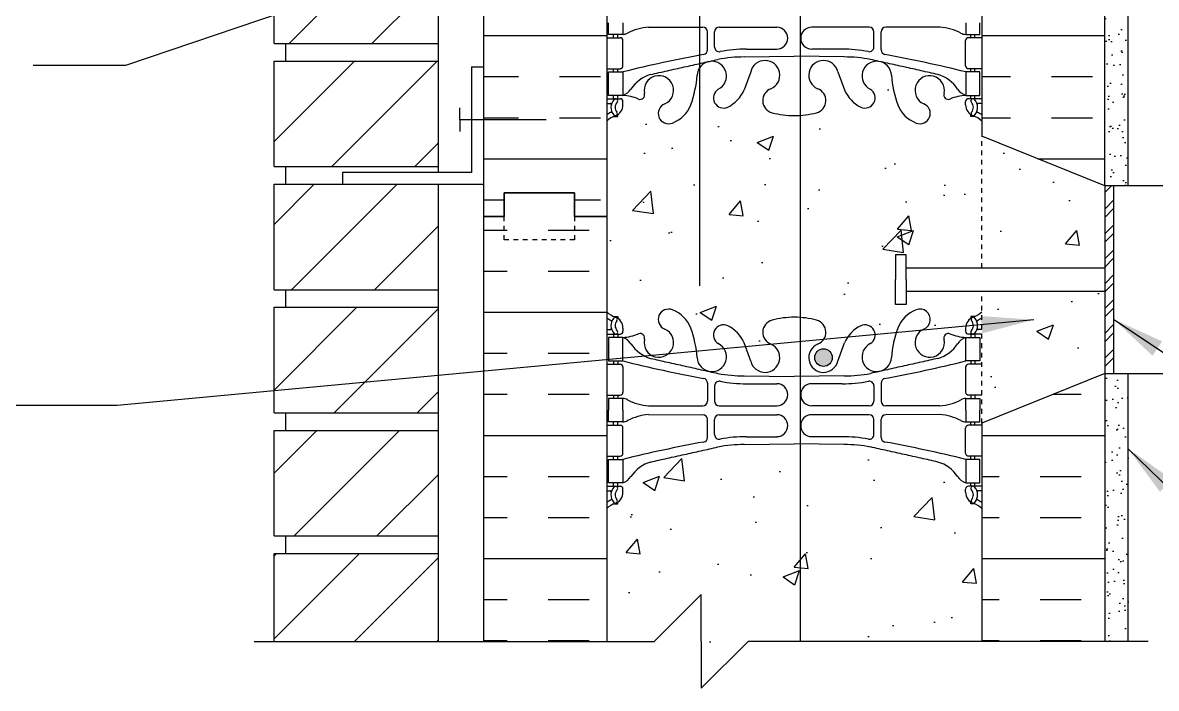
# Model space of a CAD drawing. Header units: inches. Extents: x 247 to 302.1, y 241.7 to 318.5.
# Drawn here: x 259.37 to 283.55, y 261.91 to 276.1 of the extents above; entities that cross this region are included whole.
import ezdxf

# ---------------------------------------------------------------- set-up
doc = ezdxf.new("R2010")
doc.units = ezdxf.units.IN
doc.header["$LTSCALE"] = 0.5
doc.header["$MEASUREMENT"] = 0
doc.linetypes.add('DASHED2', pattern=[0.375, 0.25, -0.125])
for name, color, linetype in [('HATCH', 12, 'Continuous'), ('line25', 2, 'Continuous'), ('LINE3', 3, 'Continuous'), ('LINE50', 5, 'Continuous'), ('LINE9', 9, 'Continuous'), ('TEXT', 4, 'Continuous'), ('Web_Edge', 9, 'Continuous')]:
    doc.layers.add(name, color=color, linetype=linetype)
doc.styles.add('DIM', font='romans.shx', dxfattribs={"width": 0.7})
doc.dimstyles.new('ext_12', dxfattribs={"dimscale": 12, "dimtxt": 0.09375, "dimasz": 0.09375, "dimexe": 0.09375, "dimexo": 0.0625, "dimgap": 0.0625, "dimtad": 1, "dimdec": 1, "dimzin": 3, "dimdsep": 46, "dimlunit": 4, "dimtxsty": 'DIM', "dimcen": 0.09, "dimdle": 0.09375, "dimclrt": 4, "dimadec": 0, "dimazin": 0, "dimtfac": 1, "dimtdec": 1, "dimtmove": 2, "dimatfit": 3, "dimfxl": 1, "dimfrac": 2, "dimtolj": 1, "dimtzin": 0, "dimarcsym": 0})
pattern_1 = [(37.5, (-106.4397, 39.4941), (-0.01574834, 0.48170594), [0, -0.38, 0, -0.425, 0, -0.40625]), (7.5, (-106.4397, 39.4941), (0.4424442, 0.7055365), [0, -0.205, 0, -0.3425, 0, -0.13125]), (327.5, (-106.7472, 39.4941), (0.77853547, 0.00141476), [0, -0.125, 0, -0.45, 0, -0.5875]), (317.5, (-106.7472, 39.4941), (0.75153165, 0.2194189), [0, -0.0625, 0, -0.295, 0, -0.3375])]
pattern_2 = [(50, (0, 0), (3.5863, -0.31376), [0.375, -4.125]), (355, (0, 0), (-0.693757, 3.76096), [0.3, -3.3]), (100.4514, (0.299, -0.026), (2.892544, 3.4472), [0.3187, -3.50571]), (46.1842, (0, 1), (5.336207, -0.827596), [0.5625, -6.1875]), (96.6356, (0.4447, 0.931), (4.67331, 4.87059), [0.47805, -5.25857]), (351.1842, (0, 1), (4.67331, 4.87059), [0.45, -4.95]), (21, (0.5, 0.75), (2.984535, -2.013094), [0.375, -4.125]), (326, (0.5, 0.75), (1.216577, 3.62575), [0.3, -3.3]), (71.4514, (0.7487, 0.5822), (4.201112, 1.612656), [0.3187, -3.50571]), (37.5, (0, 0), (0.0607993, 1.6644693), [0, -3.26, 0, -3.35, 0, -3.3125]), (7.5, (0, 0), (1.315348, 1.9720586), [0, -1.91, 0, -3.185, 0, -1.2625]), (327.5, (-1.115, 0), (2.669112, -0.1127744), [0, -1.25, 0, -3.9, 0, -5.175]), (317.5, (-1.615, 0), (2.915931, 0.500525), [0, -1.625, 0, -2.59, 0, -3.675])]

msp = doc.modelspace()

# ---------------------------------------------------------------- hatches: boundary and pattern name
at = {"layer": 'HATCH'}
h = msp.add_hatch(dxfattribs=at)
h.set_pattern_fill('ANSI31', color=256, scale=10, style=0)
h.paths.add_polyline_path([(268.231, 264.784), (264.731, 264.784), (264.731, 262.912), (268.231, 262.912)])
h.paths.add_polyline_path([(268.231, 267.409), (264.731, 267.409), (264.731, 265.159), (268.231, 265.159)])
h.paths.add_polyline_path([(268.231, 270.034), (264.731, 270.034), (264.731, 267.784), (268.231, 267.784)])
h.paths.add_polyline_path([(268.231, 272.659), (266.193, 272.659), (264.731, 272.659), (264.731, 270.409), (268.231, 270.409)])
h.paths.add_polyline_path([(268.231, 275.284), (264.731, 275.284), (264.731, 273.034), (268.231, 273.034)])
h.paths.add_polyline_path([(268.231, 277.909), (264.731, 277.909), (264.731, 275.659), (268.231, 275.659)])
h.paths.add_polyline_path([(268.231, 280.534), (264.731, 280.534), (264.731, 278.284), (268.231, 278.284)])
h.paths.add_polyline_path([(268.231, 283.159), (264.731, 283.159), (264.731, 280.909), (268.231, 280.909)])
h.paths.add_polyline_path([(268.231, 285.784), (264.731, 285.784), (264.731, 283.534), (268.231, 283.534)])
h.paths.add_polyline_path([(268.231, 288.409), (264.731, 288.409), (264.731, 286.159), (268.231, 286.159)])
h.paths.add_polyline_path([(268.231, 291.034), (264.731, 291.034), (264.731, 288.784), (268.231, 288.784)])
h.paths.add_polyline_path([(268.231, 293.659), (264.731, 293.659), (264.731, 291.409), (268.231, 291.409)])
h.paths.add_polyline_path([(268.231, 296.284), (264.731, 296.284), (264.731, 294.034), (268.231, 294.034)])
h.paths.add_polyline_path([(268.231, 298.909), (264.731, 298.909), (264.731, 296.659), (268.231, 296.659)])
h.paths.add_polyline_path([(268.231, 301.468), (264.731, 301.468), (264.731, 299.284), (268.231, 299.284)])
h.paths.add_polyline_path([(268.231, 304.664), (264.731, 304.664), (264.731, 303.968), (268.231, 303.968)])
h.paths.add_polyline_path([(268.231, 307.289), (264.731, 307.289), (264.731, 305.039), (268.231, 305.039)])
h.paths.add_polyline_path([(268.231, 309.914), (266.231, 309.914), (264.731, 309.914), (264.731, 307.664), (268.231, 307.664)])
h.paths.add_polyline_path([(268.231, 312.539), (264.731, 312.539), (264.731, 310.289), (268.231, 310.289)])
h.paths.add_polyline_path([(268.231, 315.164), (264.731, 315.164), (264.731, 312.914), (268.231, 312.914)])
h = msp.add_hatch(dxfattribs=at)
h.set_pattern_fill('AR-CONC', color=256, scale=0.5)
h.set_pattern_definition(pattern_2)
h.paths.add_polyline_path([(274.411, 311.143, -0.173075), (274.757, 310.777), (274.9, 310.39, 1.612474), (275.331, 310.749, -0.734872), (275.354, 311.26, -0.068475), (275.828, 311.322, -0.068475), (276.302, 311.26, -0.734872), (276.326, 310.749, 1.612474), (276.757, 310.39), (276.9, 310.777, -0.173075), (277.246, 311.143, -0.940793), (277.449, 310.76, 1.753171), (277.9, 310.463, -0.068226), (278.036, 311.091, -0.21345), (278.428, 311.48, -1), (278.591, 311.072, 2.087231), (279.025, 310.847, -0.638777), (279.15, 310.971, 0.087457), (279.487, 310.892), (279.592, 310.892), (279.592, 310.962), (279.545, 310.962, -0.414214), (279.482, 311.024), (279.482, 311.092, -0.249069), (279.592, 311.299), (279.592, 311.341), (279.682, 311.341, 0.088416), (279.828, 311.438), (279.828, 312.066, 0.259173), (279.377, 311.846, 0.520567), (278.877, 311.846, 0.520567), (278.49, 311.846, 0.336749), (277.828, 311.952, 0.336749), (277.166, 311.846, 0.520567), (276.779, 311.846, 0.520567), (276.28, 311.846, 0.520567), (275.433, 311.846, 0.520567), (275.151, 311.846, 0.520567), (274.256, 311.846, 0.520567), (273.517, 311.846, 0.520567), (272.824, 311.846, 0.520567), (272.603, 311.846, 0.321585), (271.828, 311.872), (271.828, 311.438, 0.088416), (271.974, 311.341), (272.064, 311.341), (272.064, 311.299, -0.249069), (272.174, 311.092), (272.174, 311.024, -0.414214), (272.112, 310.962), (272.064, 310.962), (272.064, 310.892), (272.169, 310.892, 0.087457), (272.506, 310.971, -0.638777), (272.631, 310.847, 2.087231), (273.065, 311.072, -1), (273.229, 311.48, -0.21345), (273.621, 311.091, -0.068226), (273.757, 310.463, 1.753171), (274.207, 310.76, -0.940793)])
edge = h.paths.add_edge_path()
edge.add_line((279.482, 307.592), (279.482, 307.659))
edge.add_arc((279.545, 307.659), 0.0625, 90, 180, ccw=False)
edge.add_line((279.545, 307.722), (279.592, 307.722))
edge.add_line((279.592, 307.722), (279.592, 307.792))
edge.add_line((279.592, 307.792), (279.487, 307.792))
edge.add_arc((279.61, 308.134), 0.364, 212.0424, 250.3387, ccw=False)
edge.add_arc((278.687, 307.523), 0.743, 34.228, 73.8107)
edge.add_spline(control_points=[(278.894, 308.237), (277.456, 308.558)], knot_values=[0, 0, 1, 1], degree=1, periodic=0)
edge.add_arc((276.9, 305.626), 2.984, 79.2546, 90.0995)
edge.add_line((276.895, 308.61), (275.828, 308.626))
edge.add_line((275.828, 308.626), (274.762, 308.61))
edge.add_arc((274.757, 305.626), 2.984, 89.9005, 100.7454)
edge.add_spline(control_points=[(274.2, 308.558), (272.763, 308.237)], knot_values=[0, 0, 1, 1], degree=1, periodic=0)
edge.add_arc((272.97, 307.523), 0.743, 106.1893, 145.772)
edge.add_arc((272.047, 308.134), 0.364, 289.6613, 327.9576, ccw=False)
edge.add_line((272.169, 307.792), (272.064, 307.792))
edge.add_line((272.064, 307.792), (272.064, 307.722))
edge.add_line((272.064, 307.722), (272.112, 307.722))
edge.add_arc((272.112, 307.659), 0.0625, 0, 90, ccw=False)
edge.add_line((272.174, 307.659), (272.174, 307.592))
edge.add_arc((271.924, 307.592), 0.25, 304.0558, 360, ccw=False)
edge.add_line((272.064, 307.385), (272.064, 307.343))
edge.add_line((272.064, 307.343), (271.974, 307.343))
edge.add_arc((272.174, 306.885), 0.5, 113.5782, 133.7891)
edge.add_line((271.828, 307.246), (271.828, 303.968))
edge.add_line((271.828, 303.968), (272.842, 303.968))
edge.add_line((272.842, 303.968), (273.842, 302.968))
edge.add_line((273.842, 302.968), (273.842, 304.968))
edge.add_line((273.842, 304.968), (274.842, 303.968))
edge.add_line((274.842, 303.968), (279.828, 303.968))
edge.add_line((279.828, 303.968), (279.828, 307.246))
edge.add_arc((279.482, 306.885), 0.5, 46.2109, 66.4218)
edge.add_line((279.682, 307.343), (279.592, 307.343))
edge.add_line((279.592, 307.343), (279.592, 307.385))
edge.add_arc((279.732, 307.592), 0.25, 180, 235.9442, ccw=False)
edge = h.paths.add_edge_path()
edge.add_line((279.828, 301.468), (274.842, 301.468))
edge.add_line((274.842, 301.468), (273.842, 302.468))
edge.add_line((273.842, 302.468), (273.842, 300.468))
edge.add_line((273.842, 300.468), (272.842, 301.468))
edge.add_line((272.842, 301.468), (271.828, 301.468))
edge.add_line((271.828, 301.468), (271.828, 296.198))
edge.add_arc((272.174, 296.558), 0.5, 226.2109, 246.4218)
edge.add_line((271.974, 296.1), (272.064, 296.1))
edge.add_line((272.064, 296.1), (272.064, 296.058))
edge.add_arc((271.924, 295.851), 0.25, 0, 55.9442, ccw=False)
edge.add_line((272.174, 295.851), (272.174, 295.784))
edge.add_arc((272.112, 295.784), 0.0625, -90, 0, ccw=False)
edge.add_line((272.112, 295.721), (272.064, 295.721))
edge.add_line((272.064, 295.721), (272.064, 295.651))
edge.add_line((272.064, 295.651), (272.169, 295.651))
edge.add_arc((272.047, 295.309), 0.364, 32.0424, 70.3387, ccw=False)
edge.add_arc((272.97, 295.92), 0.743, 214.228, 253.8107)
edge.add_spline(control_points=[(272.763, 295.206), (274.2, 294.886)], knot_values=[0, 0, 1, 1], degree=1, periodic=0)
edge.add_arc((274.757, 297.817), 2.984, 259.2546, 270.0995)
edge.add_line((274.762, 294.833), (275.828, 294.817))
edge.add_line((275.828, 294.817), (276.895, 294.833))
edge.add_arc((276.9, 297.817), 2.984, 269.9005, 280.7454)
edge.add_spline(control_points=[(277.456, 294.886), (278.894, 295.206)], knot_values=[0, 0, 1, 1], degree=1, periodic=0)
edge.add_arc((278.687, 295.92), 0.743, 286.1893, 325.772)
edge.add_arc((279.61, 295.309), 0.364, 109.6613, 147.9576, ccw=False)
edge.add_line((279.487, 295.651), (279.592, 295.651))
edge.add_line((279.592, 295.651), (279.592, 295.721))
edge.add_line((279.592, 295.721), (279.545, 295.721))
edge.add_arc((279.545, 295.784), 0.0625, 180, 270, ccw=False)
edge.add_line((279.482, 295.784), (279.482, 295.851))
edge.add_arc((279.732, 295.851), 0.25, 124.0558, 180, ccw=False)
edge.add_line((279.592, 296.058), (279.592, 296.1))
edge.add_line((279.592, 296.1), (279.682, 296.1))
edge.add_arc((279.482, 296.558), 0.5, 293.5782, 313.7891)
edge.add_line((279.828, 296.198), (279.828, 301.468))
h.paths.add_polyline_path([(277.033, 291.968), (277.283, 291.968, -0.414214), (277.533, 291.718), (277.533, 290.718, 0.414214), (277.783, 290.468), (277.847, 290.468), (277.847, 291.968), (278.414, 291.968, -0.207607), (278.036, 292.352, -0.069923), (277.899, 292.996, 1.629604), (277.428, 292.695, -1.059167), (277.222, 292.313, -0.16372), (276.9, 292.667), (276.757, 293.053, 1.612474), (276.326, 292.694, -0.734872), (276.302, 292.183, -0.068475), (275.828, 292.121, -0.068475), (275.354, 292.183, -0.734872), (275.331, 292.694, 1.612474), (274.9, 293.053), (274.757, 292.667, -0.16372), (274.435, 292.313, -1.059167), (274.229, 292.695, 1.629604), (273.758, 292.996, -0.069923), (273.621, 292.352, -0.21345), (273.229, 291.963, -1), (273.065, 292.371, 2.087231), (272.631, 292.596, -0.669601), (272.499, 292.476, 0.085348), (272.169, 292.551), (272.064, 292.551), (272.064, 292.481), (272.112, 292.481, -0.414214), (272.174, 292.419), (272.174, 292.351, -0.249069), (272.064, 292.144), (272.064, 292.103), (271.974, 292.103, 0.088416), (271.828, 292.005), (271.828, 290.005, -0.41471), (272.08, 289.961, -0.520567), (272.42, 289.961, -0.520567), (273.013, 289.961, -0.520567), (273.634, 289.961, -0.520567), (274.101, 289.961, -0.520567), (274.586, 289.961, -0.520567), (274.945, 289.961, -0.520567), (275.341, 289.961, -0.520567), (275.543, 289.961, -0.520567), (275.934, 289.961, -0.520567), (276.528, 289.961, -0.511309), (277.033, 289.968)])
h.paths.add_polyline_path([(279.482, 292.351), (279.482, 292.419, -0.414214), (279.545, 292.481), (279.592, 292.481), (279.592, 292.551), (279.487, 292.551, 0.085348), (279.158, 292.476, -0.669601), (279.025, 292.596, 2.087231), (278.591, 292.371, -0.654446), (278.604, 291.968), (279.828, 291.968), (279.828, 292.005, 0.088416), (279.682, 292.103), (279.592, 292.103), (279.592, 292.144, -0.249069)])
h.paths.add_polyline_path([(277.797, 289.968), (277.033, 289.968, 0.511309), (276.528, 289.961, 0.520567), (275.934, 289.961, 0.520567), (275.543, 289.961, 0.520567), (275.341, 289.961, 0.520567), (274.945, 289.961, 0.520567), (274.586, 289.961, 0.520567), (274.101, 289.961, 0.520567), (273.634, 289.961, 0.520567), (273.013, 289.961, 0.520567), (272.42, 289.961, 0.520567), (272.08, 289.961, 0.41471), (271.828, 290.005), (271.828, 289.971), (271.828, 287.936, 0.088416), (271.974, 287.839), (272.064, 287.839), (272.064, 287.797, -0.249069), (272.174, 287.59), (272.174, 287.523, -0.414214), (272.112, 287.46), (272.064, 287.46), (272.064, 287.39), (272.169, 287.39, 0.085348), (272.499, 287.466, -0.669601), (272.631, 287.345, 2.087231), (273.065, 287.57, -1), (273.229, 287.979, -0.21345), (273.621, 287.59, -0.069923), (273.758, 286.946, 1.629604), (274.229, 287.247, -1.059167), (274.435, 287.629, -0.16372), (274.757, 287.275), (274.9, 286.888, 1.612474), (275.331, 287.248, -0.734872), (275.354, 287.759, -0.068475), (275.828, 287.821, -0.068475), (276.302, 287.759, -0.734872), (276.326, 287.248, 1.612474), (276.757, 286.888), (276.9, 287.275, -0.16372), (277.222, 287.629, -1.059167), (277.428, 287.247, 1.106729), (277.797, 286.744)])
h.paths.add_polyline_path([(279.828, 273.683), (279.828, 274.005, 0.088416), (279.682, 274.103), (279.592, 274.103), (279.592, 274.144, -0.249069), (279.482, 274.351), (279.482, 274.419, -0.414214), (279.545, 274.481), (279.592, 274.481), (279.592, 274.551), (279.487, 274.551, 0.085348), (279.158, 274.476, -0.669601), (279.025, 274.596, 2.087231), (278.591, 274.371, -1), (278.428, 273.963, -0.21345), (278.036, 274.352, -0.069923), (277.899, 274.996, 1.629604), (277.428, 274.695, -1.059167), (277.222, 274.313, -0.16372), (276.9, 274.667), (276.757, 275.053, 1.612474), (276.326, 274.694, -0.734872), (276.302, 274.183, -0.068475), (275.828, 274.121, -0.068475), (275.354, 274.183, -0.734872), (275.331, 274.694, 1.612474), (274.9, 275.053), (274.757, 274.667, -0.16372), (274.435, 274.313, -1.059167), (274.229, 274.695, 1.629604), (273.758, 274.996, -0.069923), (273.621, 274.352, -0.21345), (273.229, 273.963, -1), (273.065, 274.371, 2.087231), (272.631, 274.596, -0.669601), (272.499, 274.476, 0.085348), (272.169, 274.551), (272.064, 274.551), (272.064, 274.481), (272.112, 274.481, -0.414214), (272.174, 274.419), (272.174, 274.351, -0.249069), (272.064, 274.144), (272.064, 274.103), (271.974, 274.103, 0.088416), (271.828, 274.005), (271.828, 271.971), (271.828, 269.936, 0.088416), (271.974, 269.839), (272.064, 269.839), (272.064, 269.797, -0.249069), (272.174, 269.59), (272.174, 269.523, -0.414214), (272.112, 269.46), (272.064, 269.46), (272.064, 269.39), (272.169, 269.39, 0.085348), (272.499, 269.466, -0.669601), (272.631, 269.345, 2.087231), (273.065, 269.57, -1), (273.229, 269.979, -0.21345), (273.621, 269.59, -0.069923), (273.758, 268.946, 1.629604), (274.229, 269.247, -1.059167), (274.435, 269.629, -0.16372), (274.757, 269.275), (274.9, 268.888, 1.612474), (275.331, 269.248, -0.734872), (275.354, 269.759, -0.068475), (275.828, 269.821, -0.068475), (276.302, 269.759, -0.734872), (276.326, 269.248, 1.612474), (276.757, 268.888), (276.9, 269.275, -0.16372), (277.222, 269.629, -1.059167), (277.428, 269.247, 1.629604), (277.899, 268.946, -0.069923), (278.036, 269.59, -0.21345), (278.428, 269.979, -1), (278.591, 269.57, 2.087231), (279.025, 269.345, -0.669601), (279.158, 269.466, 0.085348), (279.487, 269.39), (279.592, 269.39), (279.592, 269.46), (279.545, 269.46, -0.414214), (279.482, 269.523), (279.482, 269.59, -0.249069), (279.592, 269.797), (279.592, 269.839), (279.682, 269.839, 0.088416), (279.828, 269.936), (279.828, 270.375), (278.214, 270.375), (278.214, 270.096), (277.987, 270.096), (277.987, 270.625), (277.987, 271.153), (278.214, 271.153), (278.214, 270.875), (279.828, 270.875)])
h = msp.add_hatch(dxfattribs=at)
h.set_pattern_fill('INSUL', color=256, scale=7, style=0)
h.set_pattern_definition([(0, (281.3175, 281.0742), (0, 2.625), []), (0, (281.3175, 281.9492), (0, 2.625), [0.875, -0.875]), (0, (281.3175, 282.8242), (0, 2.625), [0.875, -0.875])])
h.paths.add_polyline_path([(282.453, 289.971), (282.016, 289.971), (282.016, 289.471), (280.516, 289.471), (280.516, 289.971), (279.828, 289.971), (279.828, 288.468), (279.828, 273.683), (282.453, 272.625)])
h.paths.add_polyline_path([(269.203, 271.971), (269.641, 271.971), (269.641, 272.471), (271.141, 272.471), (271.141, 271.971), (271.828, 271.971), (271.828, 289.971), (271.141, 289.971), (271.141, 290.471), (269.641, 290.471), (269.641, 289.971), (269.203, 289.971)])
h = msp.add_hatch(dxfattribs=at)
h.set_pattern_fill('AR-SAND', color=256, scale=0.25, style=0)
h.set_pattern_definition(pattern_1)
h.paths.add_polyline_path([(282.453, 271.912), (282.453, 272.625), (282.953, 272.625), (282.953, 286.41), (282.953, 290.468), (282.453, 290.468)])
h = msp.add_hatch(dxfattribs=at)
h.set_pattern_fill('AR-CONC', color=256, scale=0.5)
h.set_pattern_definition(pattern_2)
edge = h.paths.add_edge_path()
edge.add_arc((279.482, 283.383), 0.5, 46.2109, 66.4218)
edge.add_line((279.682, 283.841), (279.592, 283.841))
edge.add_line((279.592, 283.841), (279.592, 283.883))
edge.add_arc((279.732, 284.09), 0.25, 180, 235.9442, ccw=False)
edge.add_line((279.482, 284.09), (279.482, 284.158))
edge.add_arc((279.545, 284.158), 0.0625, 90, 180, ccw=False)
edge.add_line((279.545, 284.22), (279.592, 284.22))
edge.add_line((279.592, 284.22), (279.592, 284.29))
edge.add_line((279.592, 284.29), (279.487, 284.29))
edge.add_arc((279.61, 284.633), 0.364, 214.9775, 250.3387, ccw=False)
edge.add_arc((278.687, 284.022), 0.743, 32.7919, 73.8107)
edge.add_spline(control_points=[(278.894, 284.736), (277.456, 285.056)], knot_values=[0, 0, 1, 1], degree=1, periodic=0)
edge.add_arc((276.9, 282.124), 2.984, 79.2546, 90.0995)
edge.add_line((276.895, 285.108), (275.828, 285.124))
edge.add_line((275.828, 285.124), (274.762, 285.108))
edge.add_arc((274.757, 282.124), 2.984, 89.9005, 100.7454)
edge.add_spline(control_points=[(274.2, 285.056), (272.763, 284.736)], knot_values=[0, 0, 1, 1], degree=1, periodic=0)
edge.add_arc((272.97, 284.022), 0.743, 106.1893, 147.2081)
edge.add_arc((272.047, 284.633), 0.364, 289.6613, 325.0225, ccw=False)
edge.add_line((272.169, 284.29), (272.064, 284.29))
edge.add_line((272.064, 284.29), (272.064, 284.22))
edge.add_line((272.064, 284.22), (272.112, 284.22))
edge.add_arc((272.112, 284.158), 0.0625, 0, 90, ccw=False)
edge.add_line((272.174, 284.158), (272.174, 284.09))
edge.add_arc((271.924, 284.09), 0.25, 304.0558, 360, ccw=False)
edge.add_line((272.064, 283.883), (272.064, 283.841))
edge.add_line((272.064, 283.841), (271.974, 283.841))
edge.add_arc((272.174, 283.383), 0.5, 113.5782, 133.7891)
edge.add_line((271.828, 283.744), (271.828, 278.198))
edge.add_arc((272.174, 278.558), 0.5, 226.2109, 246.4218)
edge.add_line((271.974, 278.1), (272.064, 278.1))
edge.add_line((272.064, 278.1), (272.064, 278.058))
edge.add_arc((271.924, 277.851), 0.25, 0, 55.9442, ccw=False)
edge.add_line((272.174, 277.851), (272.174, 277.784))
edge.add_arc((272.112, 277.784), 0.0625, -90, 0, ccw=False)
edge.add_line((272.112, 277.721), (272.064, 277.721))
edge.add_line((272.064, 277.721), (272.064, 277.651))
edge.add_line((272.064, 277.651), (272.169, 277.651))
edge.add_arc((272.047, 277.309), 0.364, 34.9775, 70.3387, ccw=False)
edge.add_arc((272.97, 277.92), 0.743, 212.7919, 253.8107)
edge.add_spline(control_points=[(272.763, 277.206), (274.2, 276.886)], knot_values=[0, 0, 1, 1], degree=1, periodic=0)
edge.add_arc((274.757, 279.817), 2.984, 259.2546, 270.0995)
edge.add_line((274.762, 276.833), (275.828, 276.817))
edge.add_line((275.828, 276.817), (276.895, 276.833))
edge.add_arc((276.9, 279.817), 2.984, 269.9005, 280.7454)
edge.add_spline(control_points=[(277.456, 276.886), (278.894, 277.206)], knot_values=[0, 0, 1, 1], degree=1, periodic=0)
edge.add_arc((278.687, 277.92), 0.743, 286.1893, 327.2081)
edge.add_arc((279.61, 277.309), 0.364, 109.6613, 145.0225, ccw=False)
edge.add_line((279.487, 277.651), (279.592, 277.651))
edge.add_line((279.592, 277.651), (279.592, 277.721))
edge.add_line((279.592, 277.721), (279.545, 277.721))
edge.add_arc((279.545, 277.784), 0.0625, 180, 270, ccw=False)
edge.add_line((279.482, 277.784), (279.482, 277.851))
edge.add_arc((279.732, 277.851), 0.25, 124.0558, 180, ccw=False)
edge.add_line((279.592, 278.058), (279.592, 278.1))
edge.add_line((279.592, 278.1), (279.682, 278.1))
edge.add_arc((279.482, 278.558), 0.5, 293.5782, 313.7891)
edge.add_line((279.828, 278.198), (279.828, 283.744))
edge = h.paths.add_edge_path()
edge.add_arc((279.482, 265.383), 0.5, 46.2109, 66.4218)
edge.add_line((279.682, 265.841), (279.592, 265.841))
edge.add_line((279.592, 265.841), (279.592, 265.883))
edge.add_arc((279.732, 266.09), 0.25, 180, 235.9442, ccw=False)
edge.add_line((279.482, 266.09), (279.482, 266.158))
edge.add_arc((279.545, 266.158), 0.0625, 90, 180, ccw=False)
edge.add_line((279.545, 266.22), (279.592, 266.22))
edge.add_line((279.592, 266.22), (279.592, 266.29))
edge.add_line((279.592, 266.29), (279.487, 266.29))
edge.add_arc((279.61, 266.633), 0.364, 214.9775, 250.3387, ccw=False)
edge.add_arc((278.687, 266.022), 0.743, 32.7919, 73.8107)
edge.add_spline(control_points=[(278.894, 266.736), (277.456, 267.056)], knot_values=[0, 0, 1, 1], degree=1, periodic=0)
edge.add_arc((276.9, 264.124), 2.984, 79.2546, 90.0995)
edge.add_line((276.895, 267.108), (275.828, 267.124))
edge.add_line((275.828, 267.124), (274.762, 267.108))
edge.add_arc((274.757, 264.124), 2.984, 89.9005, 100.7454)
edge.add_spline(control_points=[(274.2, 267.056), (272.763, 266.736)], knot_values=[0, 0, 1, 1], degree=1, periodic=0)
edge.add_arc((272.97, 266.022), 0.743, 106.1893, 147.2081)
edge.add_arc((272.047, 266.633), 0.364, 289.6613, 325.0225, ccw=False)
edge.add_line((272.169, 266.29), (272.064, 266.29))
edge.add_line((272.064, 266.29), (272.064, 266.22))
edge.add_line((272.064, 266.22), (272.112, 266.22))
edge.add_arc((272.112, 266.158), 0.0625, 0, 90, ccw=False)
edge.add_line((272.174, 266.158), (272.174, 266.09))
edge.add_arc((271.924, 266.09), 0.25, 304.0558, 360, ccw=False)
edge.add_line((272.064, 265.883), (272.064, 265.841))
edge.add_line((272.064, 265.841), (271.974, 265.841))
edge.add_arc((272.174, 265.383), 0.5, 113.5782, 133.7891)
edge.add_line((271.828, 265.744), (271.828, 262.912))
edge.add_line((271.828, 262.912), (272.842, 262.912))
edge.add_line((272.842, 262.912), (273.842, 263.912))
edge.add_line((273.842, 263.912), (273.842, 262.912))
edge.add_line((273.842, 262.912), (273.842, 261.912))
edge.add_line((273.842, 261.912), (274.842, 262.912))
edge.add_line((274.842, 262.912), (279.828, 262.912))
edge.add_line((279.828, 262.912), (279.828, 265.744))
h = msp.add_hatch(dxfattribs=at)
h.set_pattern_fill('AR-CONC', color=256, scale=0.5)
h.set_pattern_definition(pattern_2)
h.paths.add_polyline_path([(282.453, 272.625), (279.828, 273.683), (279.828, 270.875), (282.453, 270.875)])
h.paths.add_polyline_path([(282.453, 270.375), (279.828, 270.375), (279.828, 267.566), (282.453, 268.625)])
h = msp.add_hatch(dxfattribs=at)
h.set_pattern_fill('ANSI32', color=256, style=0)
h.set_pattern_definition([(45, (-106.2522, 41.99162), (-0.26516504, 0.26516504), []), (45, (-106.07543, 41.99162), (-0.26516504, 0.26516504), [])])
h.paths.add_polyline_path([(282.641, 272.625), (282.453, 272.625), (282.453, 268.625), (282.641, 268.625)])
h = msp.add_hatch(dxfattribs=at)
h.set_pattern_fill('INSUL', color=256, scale=7, style=0)
h.set_pattern_definition([(0, (281.0742, 267.3025), (0, 2.625), []), (0, (281.0742, 268.1775), (0, 2.625), [0.875, -0.875]), (0, (281.0742, 269.0525), (0, 2.625), [0.875, -0.875])])
h.paths.add_polyline_path([(282.453, 268.625), (279.828, 267.566), (279.828, 262.912), (282.453, 262.912)])
h.paths.add_polyline_path([(269.203, 262.912), (271.828, 262.912), (271.828, 271.971), (271.141, 271.971), (271.141, 272.471), (269.641, 272.471), (269.641, 271.971), (269.203, 271.971)])
h = msp.add_hatch(dxfattribs=at)
h.set_pattern_fill('AR-SAND', color=256, scale=0.25, style=0)
h.set_pattern_definition(pattern_1)
h.paths.add_polyline_path([(282.953, 268.625), (282.453, 268.625), (282.453, 262.912), (282.953, 262.912)])
at = {"layer": 'LINE3'}
h = msp.add_hatch(color=256, dxfattribs=at)
h.paths.add_polyline_path([(276.636, 268.995, 0.831395), (276.268, 268.995)])
h.paths.add_polyline_path([(276.64, 268.961, 0.045935), (276.636, 268.995), (276.268, 268.995, 0.045935), (276.265, 268.961, 1)])

# ---------------------------------------------------------------- linework, layer by layer
at = {"layer": 'line25'}
for p, q in [((271.828, 289.971), (271.828, 271.971)), ((279.828, 289.971), (279.828, 273.683)), ((268.231, 288.414), (268.231, 272.909)), ((264.731, 275.659), (264.731, 277.909)), ((264.731, 275.659), (268.233, 275.659)), ((264.981, 275.284), (264.981, 275.659)), ((264.981, 275.284), (264.981, 275.659)), ((264.731, 273.034), (264.731, 275.284)), ((264.731, 275.284), (268.233, 275.284)), ((282.453, 272.625), (279.828, 273.683)), ((264.731, 273.034), (268.233, 273.034)), ((264.981, 272.659), (264.981, 273.034)), ((264.981, 272.659), (264.981, 273.034)), ((264.731, 270.409), (264.731, 272.659)), ((264.731, 272.659), (268.231, 272.659)), ((268.231, 272.659), (268.231, 262.912)), ((282.641, 272.625), (282.641, 268.625)), ((271.828, 271.971), (271.828, 262.912)), ((278.214, 270.875), (282.453, 270.875)), ((264.731, 270.409), (268.232, 270.409)), ((264.981, 270.034), (264.981, 270.409)), ((264.981, 270.034), (264.981, 270.409)), ((278.214, 270.375), (282.453, 270.375)), ((264.731, 267.784), (264.731, 270.034)), ((264.731, 270.034), (268.232, 270.034)), ((282.453, 268.625), (279.828, 267.566)), ((264.731, 267.784), (268.232, 267.784)), ((264.981, 267.409), (264.981, 267.784)), ((264.981, 267.409), (264.981, 267.784)), ((279.828, 267.566), (279.828, 262.912)), ((264.731, 265.159), (264.731, 267.409)), ((264.731, 267.409), (268.231, 267.409)), ((264.731, 265.159), (268.231, 265.159)), ((264.981, 264.784), (264.981, 265.159)), ((264.981, 264.784), (264.981, 265.159)), ((264.731, 262.912), (264.731, 264.784)), ((264.731, 264.784), (268.231, 264.784))]:
    msp.add_line(p, q, dxfattribs=at)
at = {"layer": 'line25', "color": 12}
for p, q in [((286.453, 272.625), (282.453, 272.625)), ((282.453, 268.625), (286.453, 268.625))]:
    msp.add_line(p, q, dxfattribs=at)
at = {"layer": 'line25'}
for points in [[(282.641, 272.625), (282.453, 272.625), (282.453, 268.625), (282.641, 268.625)], [(278.214, 270.625), (278.214, 271.153), (277.987, 271.153), (277.987, 270.625)], [(278.214, 270.625), (278.214, 270.096), (277.987, 270.096), (277.987, 270.625)]]:
    msp.add_lwpolyline(points, dxfattribs=at)
at = {"layer": 'LINE3'}
for p, q in [((273.805, 300.505), (273.805, 270.49)), ((275.957, 288.491), (275.957, 262.912))]:
    msp.add_line(p, q, dxfattribs=at)
msp.add_circle((276.452, 268.961), 0.188, dxfattribs=at)
at = {"layer": 'LINE50', "color": 9}
for p, q in [((282.953, 272.625), (282.953, 290.468)), ((282.953, 262.912), (282.953, 268.625))]:
    msp.add_line(p, q, dxfattribs=at)
at = {"layer": 'LINE50'}
for p, q in [((269.203, 271.971), (269.203, 289.971)), ((282.453, 272.625), (282.453, 289.971)), ((269.203, 262.912), (269.203, 271.971)), ((282.453, 268.625), (282.453, 262.912))]:
    msp.add_line(p, q, dxfattribs=at)
for points in [[(271.828, 271.971), (271.141, 271.971), (271.141, 272.471), (269.641, 272.471), (269.641, 271.971), (269.203, 271.971)], [(269.203, 271.971), (269.641, 271.971), (269.641, 272.471), (271.141, 272.471), (271.141, 271.971), (271.828, 271.971)]]:
    msp.add_lwpolyline(points, dxfattribs=at)
at = {"layer": 'LINE9'}
for p, q in [((268.943, 275.159), (268.943, 272.909)), ((268.943, 275.159), (269.193, 275.159)), ((268.693, 274.034), (268.693, 274.284)), ((268.693, 274.034), (270.539, 274.034)), ((268.693, 274.034), (268.693, 273.784)), ((268.943, 272.909), (266.193, 272.909)), ((266.193, 272.909), (266.193, 272.659)), ((266.193, 272.659), (269.193, 272.659)), ((273.842, 263.912), (272.842, 262.912)), ((273.842, 262.912), (273.842, 263.912)), ((264.304, 262.912), (272.842, 262.912)), ((273.842, 262.912), (273.842, 261.912)), ((273.842, 261.912), (274.842, 262.912)), ((283.38, 262.912), (274.842, 262.912))]:
    msp.add_line(p, q, dxfattribs=at)
at = {"layer": 'LINE9', "linetype": 'DASHED2', "ltscale": 0.5}
for p, q in [((279.828, 270.875), (279.828, 273.683)), ((279.828, 267.566), (279.828, 270.375))]:
    msp.add_line(p, q, dxfattribs=at)
at = {"layer": 'LINE9', "linetype": 'DASHED2', "ltscale": 0.15}
msp.add_lwpolyline([(271.141, 271.971), (271.141, 271.971), (271.141, 271.471), (269.641, 271.471), (269.641, 271.971), (269.641, 271.971)], dxfattribs=at)
msp.add_lwpolyline([(271.141, 271.971), (271.141, 271.971), (271.141, 271.471), (269.641, 271.471), (269.641, 271.971), (269.641, 271.971)], dxfattribs=at)
at = {"layer": 'Web_Edge'}
for p, q in [((272.722, 276.007), (273.876, 276.006)), ((274.229, 276.006), (275.456, 276.006)), ((277.428, 276.006), (276.201, 276.006)), ((278.935, 276.007), (277.78, 276.006)), ((271.828, 275.781), (272.112, 275.781)), ((271.974, 275.781), (271.974, 275.851)), ((272.064, 275.781), (272.064, 275.851)), ((272.174, 275.184), (272.174, 275.719)), ((273.976, 275.521), (273.976, 275.906)), ((274.129, 275.583), (274.129, 275.906)), ((277.528, 275.583), (277.528, 275.906)), ((277.68, 275.521), (277.68, 275.906)), ((279.482, 275.184), (279.482, 275.719)), ((279.828, 275.781), (279.545, 275.781)), ((279.592, 275.781), (279.592, 275.851)), ((279.682, 275.781), (279.682, 275.851)), ((274.809, 275.537), (275.456, 275.537)), ((276.848, 275.537), (276.201, 275.537)), ((274.762, 275.37), (275.828, 275.385)), ((276.895, 275.37), (275.828, 275.385)), ((271.828, 275.121), (272.112, 275.121)), ((271.974, 275.051), (271.974, 275.121)), ((272.064, 275.051), (272.064, 275.121)), ((274.9, 275.053), (274.757, 274.667)), ((276.757, 275.053), (276.9, 274.667)), ((279.828, 275.121), (279.545, 275.121)), ((279.592, 275.051), (279.592, 275.121)), ((279.682, 275.051), (279.682, 275.121)), ((271.974, 274.481), (271.974, 274.551)), ((272.064, 274.481), (272.064, 274.551)), ((279.592, 274.481), (279.592, 274.551)), ((279.682, 274.481), (279.682, 274.551)), ((271.828, 274.481), (272.112, 274.481)), ((271.828, 274.381), (271.906, 274.381)), ((272.174, 274.351), (272.174, 274.419)), ((279.482, 274.351), (279.482, 274.419)), ((279.828, 274.481), (279.545, 274.481)), ((279.828, 274.381), (279.75, 274.381)), ((271.974, 274.103), (272.064, 274.103)), ((272.064, 274.103), (272.064, 274.144)), ((279.592, 274.103), (279.592, 274.144)), ((279.682, 274.103), (279.592, 274.103)), ((271.974, 269.839), (272.064, 269.839)), ((272.064, 269.839), (272.064, 269.797)), ((279.682, 269.839), (279.592, 269.839)), ((279.592, 269.839), (279.592, 269.797)), ((271.828, 269.56), (271.906, 269.56)), ((271.828, 269.46), (272.112, 269.46)), ((271.974, 269.46), (271.974, 269.39)), ((272.064, 269.46), (272.064, 269.39)), ((272.174, 269.59), (272.174, 269.523)), ((279.482, 269.59), (279.482, 269.523)), ((279.828, 269.46), (279.545, 269.46)), ((279.592, 269.46), (279.592, 269.39)), ((279.682, 269.46), (279.682, 269.39)), ((279.828, 269.56), (279.75, 269.56)), ((274.9, 268.888), (274.757, 269.275)), ((276.757, 268.888), (276.9, 269.275)), ((271.828, 268.82), (272.112, 268.82)), ((271.974, 268.89), (271.974, 268.82)), ((272.064, 268.89), (272.064, 268.82)), ((272.174, 268.758), (272.174, 268.223)), ((279.482, 268.758), (279.482, 268.223)), ((279.828, 268.82), (279.545, 268.82)), ((279.592, 268.89), (279.592, 268.82)), ((279.682, 268.89), (279.682, 268.82)), ((274.762, 268.572), (275.828, 268.556)), ((276.895, 268.572), (275.828, 268.556)), ((273.976, 268.42), (273.976, 268.036)), ((274.129, 268.358), (274.129, 268.036)), ((274.809, 268.404), (275.456, 268.404)), ((276.848, 268.404), (276.201, 268.404)), ((277.528, 268.358), (277.528, 268.036)), ((277.68, 268.42), (277.68, 268.036)), ((271.828, 268.16), (272.112, 268.16)), ((271.974, 268.16), (271.974, 268.09)), ((272.064, 268.16), (272.064, 268.09)), ((279.828, 268.16), (279.545, 268.16)), ((279.592, 268.16), (279.592, 268.09)), ((279.682, 268.16), (279.682, 268.09)), ((272.722, 267.935), (273.876, 267.936)), ((272.722, 267.746), (273.876, 267.745)), ((274.229, 267.936), (275.456, 267.936)), ((274.229, 267.745), (275.456, 267.745)), ((277.428, 267.936), (276.201, 267.936)), ((277.428, 267.745), (276.201, 267.745)), ((278.935, 267.935), (277.78, 267.936)), ((278.935, 267.746), (277.78, 267.745)), ((271.828, 267.52), (272.112, 267.52)), ((271.974, 267.52), (271.974, 267.59)), ((272.064, 267.52), (272.064, 267.59)), ((273.976, 267.26), (273.976, 267.645)), ((274.129, 267.322), (274.129, 267.645)), ((277.528, 267.322), (277.528, 267.645)), ((277.68, 267.26), (277.68, 267.645)), ((279.828, 267.52), (279.545, 267.52)), ((279.592, 267.52), (279.592, 267.59)), ((279.682, 267.52), (279.682, 267.59)), ((272.174, 266.923), (272.174, 267.458)), ((274.809, 267.276), (275.456, 267.276)), ((276.848, 267.276), (276.201, 267.276)), ((279.482, 266.923), (279.482, 267.458)), ((274.762, 267.108), (275.828, 267.124)), ((276.895, 267.108), (275.828, 267.124)), ((271.828, 266.86), (272.112, 266.86)), ((271.974, 266.79), (271.974, 266.86)), ((272.064, 266.79), (272.064, 266.86)), ((279.828, 266.86), (279.545, 266.86)), ((279.592, 266.79), (279.592, 266.86)), ((279.682, 266.79), (279.682, 266.86)), ((271.974, 266.22), (271.974, 266.29)), ((272.064, 266.22), (272.064, 266.29)), ((279.592, 266.22), (279.592, 266.29)), ((279.682, 266.22), (279.682, 266.29)), ((271.828, 266.22), (272.112, 266.22)), ((271.828, 266.12), (271.906, 266.12)), ((272.174, 266.09), (272.174, 266.158)), ((279.482, 266.09), (279.482, 266.158)), ((279.828, 266.22), (279.545, 266.22)), ((279.828, 266.12), (279.75, 266.12)), ((271.974, 265.841), (272.064, 265.841)), ((272.064, 265.841), (272.064, 265.883)), ((279.592, 265.841), (279.592, 265.883)), ((279.682, 265.841), (279.592, 265.841))]:
    msp.add_line(p, q, dxfattribs=at)
for points in [[(272.169, 276.101), (272.169, 275.851), (271.869, 275.851), (271.869, 276.101)], [(279.487, 276.101), (279.487, 275.851), (279.787, 275.851), (279.787, 276.101)], [(272.169, 267.84), (272.169, 268.09), (271.869, 268.09), (271.869, 267.84)], [(279.487, 267.84), (279.487, 268.09), (279.787, 268.09), (279.787, 267.84)], [(272.169, 267.84), (272.169, 267.59), (271.869, 267.59), (271.869, 267.84)], [(279.487, 267.84), (279.487, 267.59), (279.787, 267.59), (279.787, 267.84)]]:
    msp.add_lwpolyline(points, dxfattribs=at)
for points in [[(271.869, 275.051), (272.169, 275.051), (272.169, 274.551), (271.869, 274.551)], [(279.787, 275.051), (279.487, 275.051), (279.487, 274.551), (279.787, 274.551)], [(271.869, 268.89), (272.169, 268.89), (272.169, 269.39), (271.869, 269.39)], [(279.787, 268.89), (279.487, 268.89), (279.487, 269.39), (279.787, 269.39)], [(271.869, 266.79), (272.169, 266.79), (272.169, 266.29), (271.869, 266.29)], [(279.787, 266.79), (279.487, 266.79), (279.487, 266.29), (279.787, 266.29)]]:
    msp.add_lwpolyline(points, close=True, dxfattribs=at)
for centre, radius, start, end in [((272.807, 274.85), 1.16, 94.1968, 117.4156), ((273.876, 275.906), 0.1, 0, 89.9612), ((274.229, 275.906), 0.1, 90, 180), ((275.456, 275.772), 0.234, 270, 90), ((276.201, 275.772), 0.234, 90, 270), ((277.428, 275.906), 0.1, 0, 90), ((277.78, 275.906), 0.1, 90.0388, 180), ((278.85, 274.85), 1.16, 62.5844, 85.8032), ((272.112, 275.719), 0.0625, 0, 90), ((272.165, 276.07), 0.219, 271.08, 299.5063), ((279.491, 276.07), 0.219, 240.4937, 268.92), ((279.545, 275.719), 0.0625, 90, 180), ((273.876, 275.521), 0.1, 280.3657, 0), ((274.229, 275.583), 0.1, 180, 280.7454), ((274.804, 272.553), 2.984, 89.9005, 100.7454), ((276.853, 272.553), 2.984, 79.2546, 90.0995), ((277.428, 275.583), 0.1, 259.2546, 0), ((277.78, 275.521), 0.1, 180, 259.6343), ((278.978, 247.631), 28.253, 100.3657, 103.9448), ((274.07, 274.965), 0.314, 296.0652, 177.2643), ((274.757, 272.386), 2.984, 89.9005, 100.7454), ((275.204, 274.981), 0.314, 293.8084, 166.5854), ((276.452, 274.981), 0.314, 13.4146, 246.1916), ((276.9, 272.386), 2.984, 79.2546, 90.0995), ((277.587, 274.965), 0.314, 2.7357, 243.9348), ((272.679, 247.631), 28.253, 76.0552, 79.6343), ((272.112, 275.184), 0.0625, 270, 0), ((272.97, 274.283), 0.743, 106.1893, 147.2081), ((271.399, 275.161), 2.365, 339.9985, 355.6105), ((280.258, 275.161), 2.365, 184.3895, 200.0015), ((278.687, 274.283), 0.743, 32.7919, 73.8107), ((279.545, 275.184), 0.0625, 180, 270), ((272.939, 274.658), 0.314, 293.8084, 191.4114), ((278.718, 274.658), 0.314, 348.5886, 246.1916), ((272.047, 274.894), 0.364, 289.6613, 325.0225), ((272.114, 273.556), 0.997, 66.8533, 86.8462), ((272.54, 274.563), 0.0968, 249.5669, 19.8449), ((274.321, 274.498), 0.217, 121.463, 294.4736), ((274.07, 274.968), 0.75, 297.0295, 336.3062), ((275.423, 274.442), 0.268, 109.9662, 255.2108), ((276.234, 274.442), 0.268, 284.7892, 70.0338), ((277.586, 274.968), 0.75, 203.6938, 242.9705), ((277.336, 274.498), 0.217, 245.5264, 58.537), ((279.116, 274.563), 0.0968, 160.1551, 290.4331), ((279.542, 273.556), 0.997, 93.1538, 113.1467), ((279.61, 274.894), 0.364, 214.9775, 250.3387), ((271.906, 274.362), 0.0196, 344.5099, 90.5968), ((272.168, 274.297), 0.25, 137.5391, 219.8855), ((272.017, 274.435), 0.045, 317.5391, 137.5391), ((272.168, 274.297), 0.16, 137.5391, 219.9999), ((271.924, 274.351), 0.25, 289.4712, 360), ((272.112, 274.419), 0.0625, 360, 90), ((273.147, 274.167), 0.22, 111.8037, 291.8037), ((272.99, 274.596), 0.677, 290.6803, 338.8761), ((278.667, 274.596), 0.677, 201.1239, 249.3197), ((278.51, 274.167), 0.22, 248.1963, 68.1963), ((279.545, 274.419), 0.0625, 90, 180), ((279.732, 274.351), 0.25, 180, 250.5288), ((279.64, 274.435), 0.045, 42.4609, 222.4609), ((279.489, 274.297), 0.16, 320.0001, 42.4609), ((279.489, 274.297), 0.25, 320.1145, 42.4609), ((279.75, 274.362), 0.0196, 89.4032, 195.4901), ((272.174, 273.644), 0.6, 114.9252, 125.2168), ((272.174, 273.644), 0.5, 109.4712, 133.7891), ((271.912, 274.207), 0.021, 296.0043, 16.536), ((272.01, 274.166), 0.045, 220.8121, 38.552), ((275.817, 275.875), 1.754, 254.7082, 270.3771), ((275.84, 275.875), 1.754, 269.6229, 285.2918), ((279.646, 274.166), 0.045, 141.448, 319.1879), ((279.482, 273.644), 0.5, 46.2109, 70.5288), ((279.744, 274.207), 0.021, 163.464, 243.9957), ((279.482, 273.644), 0.6, 54.7832, 65.0748), ((272.174, 270.297), 0.5, 226.2109, 250.5288), ((273.147, 269.775), 0.22, 68.1963, 248.1963), ((272.99, 269.346), 0.677, 21.1239, 69.3197), ((278.667, 269.346), 0.677, 110.6803, 158.8761), ((278.51, 269.775), 0.22, 291.8037, 111.8037), ((279.482, 270.297), 0.5, 289.4712, 313.7891), ((272.174, 270.297), 0.6, 234.7832, 245.0748), ((272.168, 269.645), 0.25, 140.1145, 222.4609), ((271.912, 269.734), 0.021, 343.464, 63.9957), ((272.01, 269.776), 0.045, 321.448, 139.1879), ((271.924, 269.59), 0.25, 0, 70.5288), ((272.168, 269.645), 0.16, 140.0001, 222.4609), ((274.321, 269.444), 0.217, 65.5264, 238.537), ((275.423, 269.5), 0.268, 104.7892, 250.0338), ((275.817, 268.067), 1.754, 89.6229, 105.2918), ((275.84, 268.067), 1.754, 74.7082, 90.3771), ((276.234, 269.5), 0.268, 289.9662, 75.2108), ((277.336, 269.444), 0.217, 301.463, 114.4736), ((279.732, 269.59), 0.25, 109.4712, 180), ((279.646, 269.776), 0.045, 40.8121, 218.552), ((279.489, 269.645), 0.16, 317.5391, 39.9999), ((279.489, 269.645), 0.25, 317.5391, 39.8855), ((279.744, 269.734), 0.021, 116.0043, 196.536), ((279.482, 270.297), 0.6, 294.9252, 305.2168), ((271.906, 269.58), 0.0196, 269.4032, 15.4901), ((272.017, 269.506), 0.045, 222.4609, 42.4609), ((272.112, 269.523), 0.0625, 270, 0), ((272.114, 270.386), 0.997, 273.1538, 293.1467), ((272.54, 269.378), 0.0968, 340.1551, 110.4331), ((272.939, 269.283), 0.314, 168.5886, 66.1916), ((271.399, 268.781), 2.365, 4.3895, 20.0015), ((274.07, 268.974), 0.75, 23.6938, 62.9705), ((277.586, 268.974), 0.75, 117.0295, 156.3062), ((280.258, 268.781), 2.365, 159.9985, 175.6105), ((278.718, 269.283), 0.314, 113.8084, 11.4114), ((279.116, 269.378), 0.0968, 69.5669, 199.8449), ((279.542, 270.386), 0.997, 246.8533, 266.8462), ((279.545, 269.523), 0.0625, 180, 270), ((279.64, 269.506), 0.045, 137.5391, 317.5391), ((279.75, 269.58), 0.0196, 164.5099, 270.5968), ((272.047, 269.048), 0.364, 34.9775, 70.3387), ((272.97, 269.659), 0.743, 212.7919, 253.8107), ((274.07, 268.977), 0.314, 182.7357, 63.9348), ((275.204, 268.961), 0.314, 193.4146, 66.1916), ((276.452, 268.961), 0.314, 113.8084, 346.5854), ((277.587, 268.977), 0.314, 116.0652, 357.2643), ((278.687, 269.659), 0.743, 286.1893, 327.2081), ((279.61, 269.048), 0.364, 109.6613, 145.0225), ((272.112, 268.758), 0.0625, 0, 90), ((278.978, 296.311), 28.253, 256.0552, 259.6343), ((272.679, 296.311), 28.253, 280.3657, 283.9448), ((279.545, 268.758), 0.0625, 90, 180), ((273.876, 268.42), 0.1, 360, 79.6343), ((274.229, 268.358), 0.1, 79.2546, 180), ((274.757, 271.556), 2.984, 259.2546, 270.0995), ((274.804, 271.388), 2.984, 259.2546, 270.0995), ((276.853, 271.388), 2.984, 269.9005, 280.7454), ((276.9, 271.556), 2.984, 269.9005, 280.7454), ((277.428, 268.358), 0.1, 0, 100.7454), ((277.78, 268.42), 0.1, 100.3657, 180), ((272.112, 268.223), 0.0625, 270, 0), ((275.456, 268.17), 0.234, 270, 90), ((276.201, 268.17), 0.234, 90, 270), ((279.545, 268.223), 0.0625, 180, 270), ((272.165, 267.872), 0.219, 60.4937, 88.92), ((272.807, 269.091), 1.16, 242.5844, 265.8032), ((273.876, 268.036), 0.1, 270.0388, 360), ((274.229, 268.036), 0.1, 180, 270), ((277.428, 268.036), 0.1, 270, 0), ((277.78, 268.036), 0.1, 180, 269.9612), ((278.85, 269.091), 1.16, 274.1968, 297.4156), ((279.491, 267.872), 0.219, 91.08, 119.5063), ((272.807, 266.589), 1.16, 94.1968, 117.4156), ((273.876, 267.645), 0.1, 0, 89.9612), ((274.229, 267.645), 0.1, 90, 180), ((275.456, 267.511), 0.234, 270, 90), ((276.201, 267.511), 0.234, 90, 270), ((277.428, 267.645), 0.1, 0, 90), ((277.78, 267.645), 0.1, 90.0388, 180), ((278.85, 266.589), 1.16, 62.5844, 85.8032), ((272.112, 267.458), 0.0625, 0, 90), ((272.165, 267.809), 0.219, 271.08, 299.5063), ((279.491, 267.809), 0.219, 240.4937, 268.92), ((279.545, 267.458), 0.0625, 90, 180), ((273.876, 267.26), 0.1, 280.3657, 0), ((274.229, 267.322), 0.1, 180, 280.7454), ((274.804, 264.292), 2.984, 89.9005, 100.7454), ((276.853, 264.292), 2.984, 79.2546, 90.0995), ((277.428, 267.322), 0.1, 259.2546, 0), ((277.78, 267.26), 0.1, 180, 259.6343), ((278.978, 239.37), 28.253, 100.3657, 103.9448), ((274.757, 264.124), 2.984, 89.9005, 100.7454), ((276.9, 264.124), 2.984, 79.2546, 90.0995), ((272.679, 239.37), 28.253, 76.0552, 79.6343), ((272.112, 266.923), 0.0625, 270, 0), ((279.545, 266.923), 0.0625, 180, 270), ((272.97, 266.022), 0.743, 106.1893, 147.2081), ((278.687, 266.022), 0.743, 32.7919, 73.8107), ((272.047, 266.633), 0.364, 289.6613, 325.0225), ((279.61, 266.633), 0.364, 214.9775, 250.3387), ((271.906, 266.101), 0.0196, 344.5099, 90.5968), ((272.168, 266.036), 0.25, 137.5391, 219.8855), ((272.017, 266.174), 0.045, 317.5391, 137.5391), ((272.168, 266.036), 0.16, 137.5391, 219.9999), ((271.924, 266.09), 0.25, 289.4712, 360), ((272.112, 266.158), 0.0625, 360, 90), ((279.545, 266.158), 0.0625, 90, 180), ((279.732, 266.09), 0.25, 180, 250.5288), ((279.64, 266.174), 0.045, 42.4609, 222.4609), ((279.489, 266.036), 0.16, 320.0001, 42.4609), ((279.489, 266.036), 0.25, 320.1145, 42.4609), ((279.75, 266.101), 0.0196, 89.4032, 195.4901), ((272.174, 265.383), 0.6, 114.9252, 125.2168), ((272.174, 265.383), 0.5, 109.4712, 133.7891), ((271.912, 265.946), 0.021, 296.0043, 16.536), ((272.01, 265.905), 0.045, 220.8121, 38.552), ((279.646, 265.905), 0.045, 141.448, 319.1879), ((279.482, 265.383), 0.5, 46.2109, 70.5288), ((279.744, 265.946), 0.021, 163.464, 243.9957), ((279.482, 265.383), 0.6, 54.7832, 65.0748)]:
    msp.add_arc(centre, radius, start, end, dxfattribs=at)
for points in [[(272.763, 274.997), (274.2, 275.317)], [(278.894, 274.997), (277.456, 275.317)], [(272.763, 268.945), (274.2, 268.624)], [(278.894, 268.945), (277.456, 268.624)], [(272.763, 266.736), (274.2, 267.056)], [(278.894, 266.736), (277.456, 267.056)]]:
    msp.add_open_spline(points, degree=1, dxfattribs=at)

# ---------------------------------------------------------------- leaders
at = {"layer": 'TEXT'}
for points in [[(273.805, 279.33), (261.559, 275.191), (259.591, 275.191)], [(280.941, 269.768), (261.384, 267.937), (255.588, 267.937)], [(282.641, 269.781), (286.064, 267.481), (287.31, 267.481)], [(282.953, 267.017), (287.686, 262.402), (288.933, 262.402)]]:
    msp.add_leader(points, dimstyle='ext_12', override={"dimgap": 0.0625, "dimtad": 0}, dxfattribs=at)

doc.saveas('drawing.dxf')
